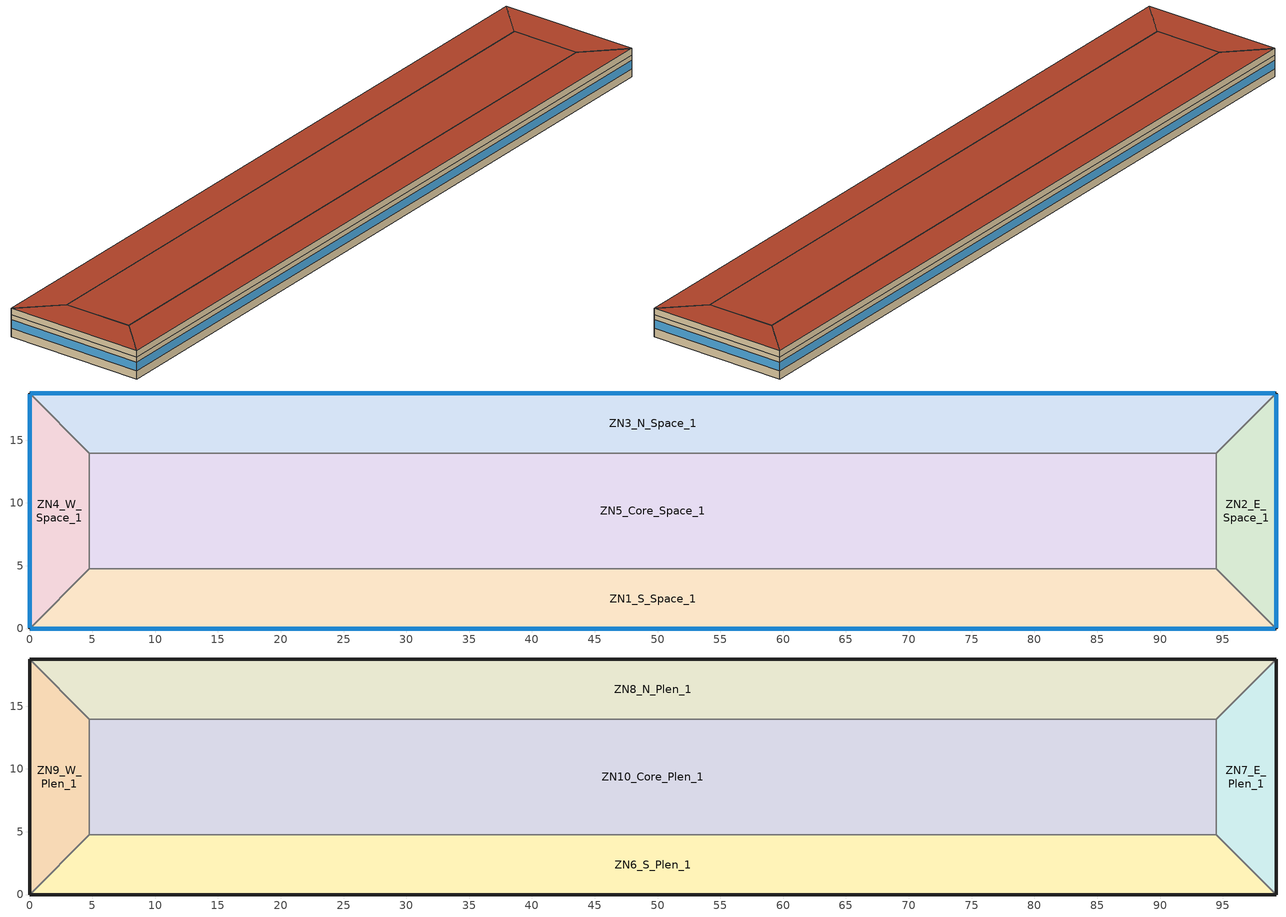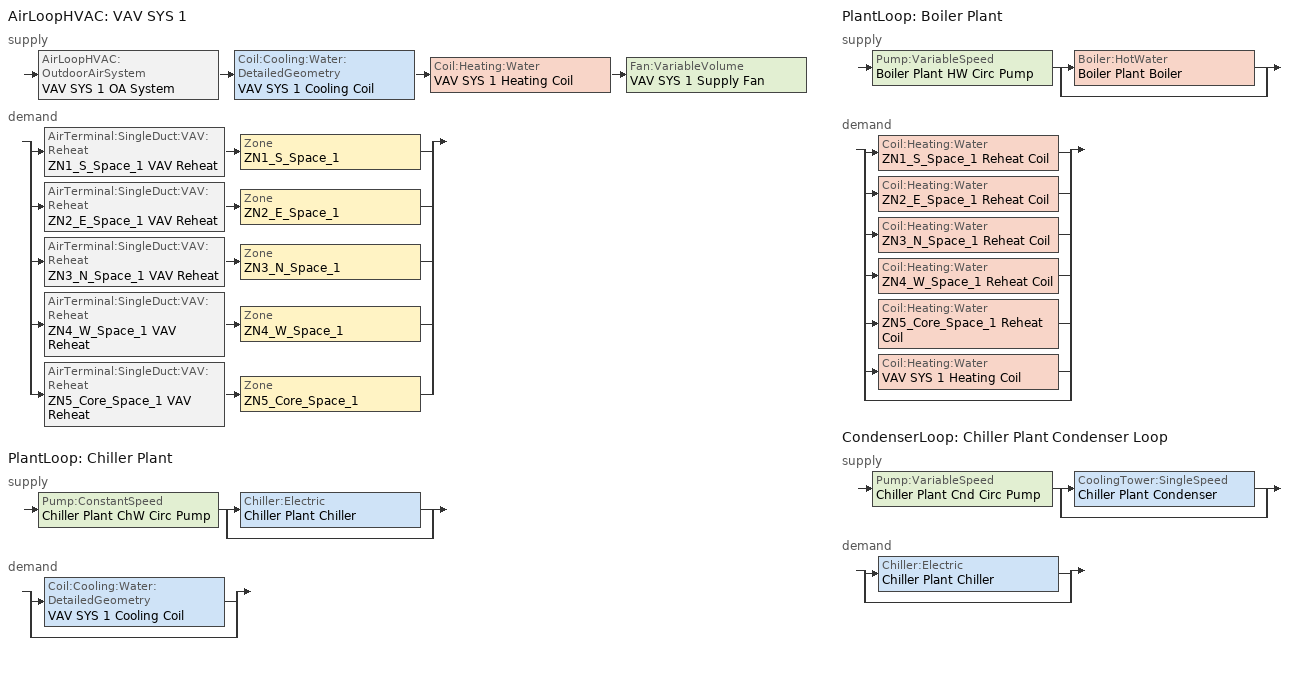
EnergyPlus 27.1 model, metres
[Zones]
ZN1_S_Space_1
 floor ground (Ext-Slab): 0,0 4.75,4.75 94.48,4.75 99.23,0 z0
 wall outside (Ext-Wall): 0,0 99.23,0 z0:2.9
 wall to ZN2_E_Space_1 (Int-Wall): 99.23,0 94.48,4.75 z0:2.9
 wall to ZN5_Core_Space_1 (Int-Wall): 94.48,4.75 4.75,4.75 z0:2.9
 wall to ZN4_W_Space_1 (Int-Wall): 4.75,4.75 0,0 z0:2.9
 window (Quadruple LoE Films 88 3mm/8mm Krypton): 0.05,0 99.18,0 z1.1:2.24
ZN2_E_Space_1
 floor ground (Ext-Slab): 94.48,4.75 94.48,13.97 99.23,18.72 99.23,0 z0
 wall outside (Ext-Wall): 99.23,0 99.23,18.72 z0:2.9
 wall to ZN3_N_Space_1 (Int-Wall): 99.23,18.72 94.48,13.97 z0:2.9
 wall to ZN5_Core_Space_1 (Int-Wall): 94.48,13.97 94.48,4.75 z0:2.9
 window (Quadruple LoE Films 33 3mm/8mm Krypton): 99.23,0.05 99.23,18.67 z1.1:2.25
ZN3_N_Space_1
 floor ground (Ext-Slab): 4.75,13.97 0,18.72 99.23,18.72 94.48,13.97 z0
 wall outside (Ext-Wall): 99.23,18.72 0,18.72 z0:2.9
 wall to ZN5_Core_Space_1 (Int-Wall): 4.75,13.97 94.48,13.97 z0:2.9
 wall to ZN4_W_Space_1 (Int-Wall): 0,18.72 4.75,13.97 z0:2.9
 window (Quadruple LoE Films 88 3mm/8mm Krypton): 99.18,18.72 0.05,18.72 z1.1:2.24
ZN4_W_Space_1
 floor ground (Ext-Slab): 0,0 0,18.72 4.75,13.97 4.75,4.75 z0
 wall outside (Ext-Wall): 0,18.72 0,0 z0:2.9
 wall to ZN5_Core_Space_1 (Int-Wall): 4.75,4.75 4.75,13.97 z0:2.9
 window (Quadruple LoE Films 33 3mm/8mm Krypton): 0,18.67 0,0.05 z1.1:2.25
ZN5_Core_Space_1
 floor ground (Ext-Slab): 4.75,4.75 4.75,13.97 94.48,13.97 94.48,4.75 z0
ZN6_S_Plen_1
 floor to ZN1_S_Space_1 (dropceiling): 0,0 4.75,4.75 94.48,4.75 99.23,0 z2.9
 wall outside (Ext-Wall): 0,0 99.23,0 z2.9:3.8
 wall to ZN7_E_Plen_1 (Int-Wall): 99.23,0 94.48,4.75 z2.9:3.8
 wall to ZN10_Core_Plen_1 (Int-Wall): 94.48,4.75 4.75,4.75 z2.9:3.8
 wall to ZN9_W_Plen_1 (Int-Wall): 4.75,4.75 0,0 z2.9:3.8
 roof outside (Roof): 4.75,4.75 0,0 99.23,0 94.48,4.75 z3.8
ZN7_E_Plen_1
 floor to ZN2_E_Space_1 (dropceiling): 94.48,4.75 94.48,13.97 99.23,18.72 99.23,0 z2.9
 wall outside (Ext-Wall): 99.23,0 99.23,18.72 z2.9:3.8
 wall to ZN8_N_Plen_1 (Int-Wall): 99.23,18.72 94.48,13.97 z2.9:3.8
 wall to ZN10_Core_Plen_1 (Int-Wall): 94.48,13.97 94.48,4.75 z2.9:3.8
 roof outside (Roof): 94.48,13.97 94.48,4.75 99.23,0 99.23,18.72 z3.8
ZN8_N_Plen_1
 floor to ZN3_N_Space_1 (dropceiling): 4.75,13.97 0,18.72 99.23,18.72 94.48,13.97 z2.9
 wall outside (Ext-Wall): 99.23,18.72 0,18.72 z2.9:3.8
 wall to ZN10_Core_Plen_1 (Int-Wall): 4.75,13.97 94.48,13.97 z2.9:3.8
 wall to ZN9_W_Plen_1 (Int-Wall): 0,18.72 4.75,13.97 z2.9:3.8
 roof outside (Roof): 0,18.72 4.75,13.97 94.48,13.97 99.23,18.72 z3.8
ZN9_W_Plen_1
 floor to ZN4_W_Space_1 (dropceiling): 0,0 0,18.72 4.75,13.97 4.75,4.75 z2.9
 wall outside (Ext-Wall): 0,18.72 0,0 z2.9:3.8
 wall to ZN10_Core_Plen_1 (Int-Wall): 4.75,4.75 4.75,13.97 z2.9:3.8
 roof outside (Roof): 0,18.72 0,0 4.75,4.75 4.75,13.97 z3.8
ZN10_Core_Plen_1
 floor to ZN5_Core_Space_1 (dropceiling): 4.75,4.75 4.75,13.97 94.48,13.97 94.48,4.75 z2.9
 roof outside (Roof): 4.75,13.97 4.75,4.75 94.48,4.75 94.48,13.97 z3.8
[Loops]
AirLoopHVAC 'VAV SYS 1'
 supply: AirLoopHVAC:OutdoorAirSystem 'VAV SYS 1 OA System' > Coil:Cooling:Water:DetailedGeometry 'VAV SYS 1 Cooling Coil' > Coil:Heating:Water 'VAV SYS 1 Heating Coil' > Fan:VariableVolume 'VAV SYS 1 Supply Fan'
 demand: split
  | AirTerminal:SingleDuct:VAV:Reheat 'ZN1_S_Space_1 VAV Reheat' > Zone 'ZN1_S_Space_1'
  | AirTerminal:SingleDuct:VAV:Reheat 'ZN2_E_Space_1 VAV Reheat' > Zone 'ZN2_E_Space_1'
  | AirTerminal:SingleDuct:VAV:Reheat 'ZN3_N_Space_1 VAV Reheat' > Zone 'ZN3_N_Space_1'
  | AirTerminal:SingleDuct:VAV:Reheat 'ZN4_W_Space_1 VAV Reheat' > Zone 'ZN4_W_Space_1'
  | AirTerminal:SingleDuct:VAV:Reheat 'ZN5_Core_Space_1 VAV Reheat' > Zone 'ZN5_Core_Space_1'
PlantLoop 'Chiller Plant'
 supply: Pump:ConstantSpeed 'Chiller Plant ChW Circ Pump' > split
  | Chiller:Electric 'Chiller Plant Chiller'
  | bypass
 demand: split
  | Coil:Cooling:Water:DetailedGeometry 'VAV SYS 1 Cooling Coil'
  | bypass
PlantLoop 'Boiler Plant'
 supply: Pump:VariableSpeed 'Boiler Plant HW Circ Pump' > split
  | Boiler:HotWater 'Boiler Plant Boiler'
  | bypass
 demand: split
  | Coil:Heating:Water 'ZN1_S_Space_1 Reheat Coil'
  | Coil:Heating:Water 'ZN2_E_Space_1 Reheat Coil'
  | Coil:Heating:Water 'ZN3_N_Space_1 Reheat Coil'
  | Coil:Heating:Water 'ZN4_W_Space_1 Reheat Coil'
  | Coil:Heating:Water 'ZN5_Core_Space_1 Reheat Coil'
  | Coil:Heating:Water 'VAV SYS 1 Heating Coil'
  | bypass
CondenserLoop 'Chiller Plant Condenser Loop'
 supply: Pump:VariableSpeed 'Chiller Plant Cnd Circ Pump' > split
  | CoolingTower:SingleSpeed 'Chiller Plant Condenser'
  | bypass
 demand: split
  | Chiller:Electric 'Chiller Plant Chiller'
  | bypass
[Building]
AutoBuilt model: North Axis {deg}=-5; Terrain=City; Loads Convergence Tolerance Value {W}=0.04; Temperature Convergence Tolerance Value {deltaC}=0.2; Solar Distribution=FullInteriorAndExterior; Maximum Number of Warmup Days=25; Minimum Number of Warmup Days=6
[Site:Location]
CHICAGO_IL_USA TMY2-94846: Latitude {deg}=41.78; Longitude {deg}=-87.75; Time Zone {hr}=-6; Elevation {m}=190
[SizingPeriod:DesignDay] Day of Month=21; Humidity Condition Type=WetBulb; Barometric Pressure {Pa}=99063; Rain Indicator=No; Snow Indicator=No; Daylight Saving Time Indicator=No; Solar Model Indicator=ASHRAEClearSky
Name | Month | Day Type | Maximum Dry-Bulb Temperature {C} | Daily Dry-Bulb Temperature Range {deltaC} | Wetbulb or DewPoint at Maximum Dry-Bulb {C} | Wind Speed {m/s} | Wind Direction {deg} | Sky Clearness
CHICAGO Ann Htg 99.6% Condns DB | 1 | WinterDesignDay | -20.6 | 0 | -20.6 | 4.9 | 270 | 0
CHICAGO Ann Clg .4% Condns DB=>MWB | 7 | SummerDesignDay | 33.2 | 10.7 | 23.8 | 5.3 | 230 | 1
[Site:GroundTemperature:BuildingSurface]
19.96, 19.94, 19.99, 20.04, 20.09, 20.17, 20.21, 20.24, 20.23, 20.2, 20.17, 20.12
[Material]
Name | Roughness | Thickness {m} | Conductivity {W/m-K} | Density {kg/m3} | Specific Heat {J/kg-K} | Thermal Absorptance | Solar Absorptance | Visible Absorptance
INS-wall-R_21 | MediumRough | 0.1397 | 0.043 | 265 | 836.8 | 0.9 | 0.7 | 0.7
GP01 5/8  GYPSUM | Smooth | 0.015875 | 0.16 | 800 | 1090 | 0.9 | 0.7 | 0.7
ROOFING - BUILT UP ROOFING - 3 / 8 IN | VeryRough | 0.0095 | 0.16 | 1121.29 | 1460 | 0.8 | 0.2 | 0.2
INS-Roof-R_40 | MediumRough | 0.2032 | 0.0288 | 265 | 836.8 | 0.9 | 0.7 | 0.7
MAT-METAL | MediumSmooth | 0.001524 | 45.006 | 7680 | 418.4 | 0.9 | 0.7 | 0.7
MAT-CC05 8  HW CONCRETE | Rough | 0.20321 | 1.311 | 2240 | 836.8 | 0.9 | 0.7 | 0.7
Ceiling Tiles 3/4 office | MediumSmooth | 0.01905 | 0.057 | 288 | 1339 | 0.9 | 0.7 | 0.7
Wood 6inch | MediumSmooth | 0.15 | 0.12 | 540 | 1210 | 0.9 | 0.7 | 0.7
4 inch prefab stone wall panel | Smooth | 0.1016 | 0.858 | 1968 | 836.8 | 0.9 | 0.7 | 0.7
[Material:AirGap]
AIRSPACE - VERTICAL: Thermal Resistance {m2-K/W}=0.17
[WindowMaterial:Glazing] Optical Data Type=SpectralAverage; Infrared Transmittance at Normal Incidence=0
Name | Thickness {m} | Solar Transmittance at Normal Incidence | Front Side Solar Reflectance at Normal Incidence | Back Side Solar Reflectance at Normal Incidence | Visible Transmittance at Normal Incidence | Front Side Visible Reflectance at Normal Incidence | Back Side Visible Reflectance at Normal Incidence | Front Side Infrared Hemispherical Emissivity | Back Side Infrared Hemispherical Emissivity | Conductivity {W/m-K}
CLEAR 3MM(206); CLEAR 3MM(207) | 0.003 | 0.837 | 0.075 | 0.075 | 0.898 | 0.081 | 0.081 | 0.84 | 0.84 | 0.9
COATED POLY-88(206); COATED POLY-88(207) | 0.00051 | 0.656 | 0.249 | 0.227 | 0.868 | 0.064 | 0.06 | 0.136 | 0.72 | 0.14
COATED POLY-33(207) | 0.00051 | 0.178 | 0.739 | 0.738 | 0.33 | 0.566 | 0.591 | 0.035 | 0.72 | 0.14
[Material:NoMass] Thermal Absorptance=0.9; Solar Absorptance=0.7; Visible Absorptance=0.7
Name | Roughness | Thermal Resistance {m2-K/W}
CP02 CARPET PAD | VeryRough | 0.21648
R21Foamboard-SHEATH | Smooth | 3.804
[WindowMaterial:Gas] Gas Type=Krypton
Name | Thickness {m}
KRYPTON 8MM(206); KRYPTON 8MM(207) | 0.0079
KRYPTON 3MM(206); KRYPTON 3MM(207) | 0.0032
[Construction]
Ext-wall: 4 inch prefab stone wall panel, R21Foamboard-SHEATH, INS-wall-R_21, GP01 5/8  GYPSUM
Int-Wall: GP01 5/8  GYPSUM, AIRSPACE - VERTICAL, GP01 5/8  GYPSUM
Roof: ROOFING - BUILT UP ROOFING - 3 / 8 IN, INS-Roof-R_40, MAT-METAL
Ext-slab: MAT-CC05 8  HW CONCRETE, CP02 CARPET PAD
DropCeiling: Ceiling Tiles 3/4 office
InteriorFurnishings: Wood 6inch
Quadruple LoE Films 88 3mm/8mm Krypton: CLEAR 3MM(206), KRYPTON 8MM(206), COATED POLY-88(206), KRYPTON 3MM(206), COATED POLY-88(206), KRYPTON 8MM(206), CLEAR 3MM(206)
Quadruple LoE Films 33 3mm/8mm Krypton: CLEAR 3MM(207), KRYPTON 8MM(207), COATED POLY-33(207), KRYPTON 3MM(207), COATED POLY-88(207), KRYPTON 8MM(207), CLEAR 3MM(207)
[ComponentCost:LineItem]
Name | Line Item Type | Item | Cost per Area {$/m2} | Cost per Unit of Output Capacity {$/kW} | Cost per Volume {$/m3} | Cost per Each {$} | Quantity
Exterior Walls | Construction | Ext-wall | 168.64
Interior walls | Construction | Int-wall | 31.16
Roof | Construction | roof | 104.69
Ground Flr Slab | Construction | Ext-slab | 56.06
Acoustical Drop Ceilings | Construction | DropCeiling | 23.79
Quad High SHGC superwindows | Construction | Quadruple LoE Films 88 3mm/8mm Krypton | 687.8364
Quad low SHGC superwindows | Construction | Quadruple LoE Films 33 3mm/8mm Krypton | 687.8364
central chiller | Chiller:Electric | Chiller Plant Chiller |  | 340 | 0
Continuous Air Barrier | General | * |  |  |  | 8500 | 1
[Zone] Type=1; Multiplier=1
Name | Ceiling Height {m} | Volume {m3}
ZN1_S_Space_1; ZN3_N_Space_1 | 2.9 | 1301.518
ZN2_E_Space_1; ZN4_W_Space_1 | 2.9 | 192.484
ZN5_Core_Space_1 | 2.9 | 2400.197
ZN6_S_Plen_1; ZN8_N_Plen_1 | 0.9 | 403.919
ZN7_E_Plen_1; ZN9_W_Plen_1 | 0.9 | 59.736
ZN10_Core_Plen_1 | 0.9 | 744.889
[InternalMass] Construction=InteriorFurnishings
Name | Zone or ZoneList | Surface Area {m2}
ZN1_S_Space_1 | ZN1_S_Space_1 | 897.599
ZN2_E_Space_1 | ZN2_E_Space_1 | 132.747
ZN3_N_Space_1 | ZN3_N_Space_1 | 897.599
ZN4_W_Space_1 | ZN4_W_Space_1 | 132.747
ZN5_Core_Space_1 | ZN5_Core_Space_1 | 1655.308
[ElectricEquipment] Schedule=BLDG_EQUIP_SCH; Design Level Calculation Method=EquipmentLevel; Fraction Latent=0; Fraction Radiant=0.5; Fraction Lost=0
Name | Zone or ZoneList or Space or SpaceList | Design Level {W}
ZN1_S_Space_1 Eq 1 | ZN1_S_Space_1 | 13463.98
ZN2_E_Space_1 Eq 1 | ZN2_E_Space_1 | 1991.211
ZN3_N_Space_1 Eq 1 | ZN3_N_Space_1 | 13463.98
ZN4_W_Space_1 Eq 1 | ZN4_W_Space_1 | 1991.211
ZN5_Core_Space_1 Eq 1 | ZN5_Core_Space_1 | 24829.6
[Lights] Schedule=BLDG_LIGHT_SCH; Design Level Calculation Method=LightingLevel; Return Air Fraction=0.4; Fraction Radiant=0.2; Fraction Visible=0.2; Fraction Replaceable=0
Name | Zone or ZoneList or Space or SpaceList | Lighting Level {W}
ZN1_S_Space_1 Lights 1 | ZN1_S_Space_1 | 4712.393
ZN2_E_Space_1 Lights 1 | ZN2_E_Space_1 | 696.924
ZN3_N_Space_1 Lights 1 | ZN3_N_Space_1 | 4712.393
ZN4_W_Space_1 Lights 1 | ZN4_W_Space_1 | 696.924
ZN5_Core_Space_1 Lights 1 | ZN5_Core_Space_1 | 8690.367
[People] Number of People Schedule=BLDG_OCC_SCH; Number of People Calculation Method=People; Fraction Radiant=0.3; Activity Level Schedule=ACTIVITY_SCH; Carbon Dioxide Generation Rate {m3/s-W}=3.82e-08; Mean Radiant Temperature Calculation Type=EnclosureAveraged; Work Efficiency Schedule=WORK_EFF_SCH; Clothing Insulation Calculation Method=ClothingInsulationSchedule; Clothing Insulation Schedule=CLOTHING_SCH; Air Velocity Schedule=AIR_VELO_SCH
Name | Zone or ZoneList or Space or SpaceList | Number of People
ZN1_S_Space_1 | ZN1_S_Space_1 | 40.392
ZN2_E_Space_1 | ZN2_E_Space_1 | 5.974
ZN3_N_Space_1 | ZN3_N_Space_1 | 40.392
ZN4_W_Space_1 | ZN4_W_Space_1 | 5.974
ZN5_Core_Space_1 | ZN5_Core_Space_1 | 74.489
[ZoneInfiltration:DesignFlowRate] Schedule=INFIL_SCH; Design Flow Rate Calculation Method=Flow/Zone; Constant Term Coefficient=1; Temperature Term Coefficient=0; Velocity Term Coefficient=0; Velocity Squared Term Coefficient=0
Name | Zone or ZoneList or Space or SpaceList | Design Flow Rate {m3/s}
ZN1_S_Space_1 Infl 1 | ZN1_S_Space_1 | 0.03615
ZN2_E_Space_1 Infl 1 | ZN2_E_Space_1 | 0.00535
ZN3_N_Space_1 Infl 1 | ZN3_N_Space_1 | 0.03615
ZN4_W_Space_1 Infl 1 | ZN4_W_Space_1 | 0.00535
ZN5_Core_Space_1 Infl 1 | ZN5_Core_Space_1 | 0.06667
ZN6_S_Plen_1 Infl 1 | ZN6_S_Plen_1 | 0.01122
ZN7_E_Plen_1 Infl 1 | ZN7_E_Plen_1 | 0.00166
ZN8_N_Plen_1 Infl 1 | ZN8_N_Plen_1 | 0.01122
ZN9_W_Plen_1 Infl 1 | ZN9_W_Plen_1 | 0.00166
ZN10_Core_Plen_1 Infl 1 | ZN10_Core_Plen_1 | 0.02069
[ZoneControl:Thermostat] Control Type Schedule=Dual Zone Control Type Sched
Name | Zone or ZoneList | Control 1
ZN1_S_Space_1 Thermostat | ZN1_S_Space_1 | ZN1_S_Space_1 DualSPSched
ZN2_E_Space_1 Thermostat | ZN2_E_Space_1 | ZN2_E_Space_1 DualSPSched
ZN3_N_Space_1 Thermostat | ZN3_N_Space_1 | ZN3_N_Space_1 DualSPSched
ZN4_W_Space_1 Thermostat | ZN4_W_Space_1 | ZN4_W_Space_1 DualSPSched
ZN5_Core_Space_1 Thermostat | ZN5_Core_Space_1 | ZN5_Core_Space_1 DualSPSched
[ThermostatSetpoint:DualSetpoint] Heating Setpoint Temperature Schedule=HtgSetP_Sch; Cooling Setpoint Temperature Schedule=ClgSetP_Sch
ZN1_S_Space_1 DualSPSched; ZN2_E_Space_1 DualSPSched; ZN3_N_Space_1 DualSPSched; ZN4_W_Space_1 DualSPSched; ZN5_Core_Space_1 DualSPSched
[Sizing:Zone] Zone Cooling Design Supply Air Temperature Input Method=SupplyAirTemperature; Zone Cooling Design Supply Air Temperature {C}=14; Zone Heating Design Supply Air Temperature Input Method=SupplyAirTemperature; Zone Heating Design Supply Air Temperature {C}=50; Zone Cooling Design Supply Air Humidity Ratio {kgWater/kgDryAir}=0.008; Zone Heating Design Supply Air Humidity Ratio {kgWater/kgDryAir}=0.008; Zone Heating Sizing Factor=0; Zone Cooling Sizing Factor=0; Cooling Design Air Flow Method=DesignDay; Cooling Design Air Flow Rate {m3/s}=0; Heating Design Air Flow Method=DesignDay; Heating Design Air Flow Rate {m3/s}=0; Account for Dedicated Outdoor Air System=No; Dedicated Outdoor Air System Control Strategy=NeutralSupplyAir; Dedicated Outdoor Air Low Setpoint Temperature for Design {C}=Autosize; Dedicated Outdoor Air High Setpoint Temperature for Design {C}=Autosize
Name | Design Specification Outdoor Air Object
ZN1_S_Space_1 | SZ DSOA ZN1_S_Space_1
ZN2_E_Space_1 | SZ DSOA ZN2_E_Space_1
ZN3_N_Space_1 | SZ DSOA ZN3_N_Space_1
ZN4_W_Space_1 | SZ DSOA ZN4_W_Space_1
ZN5_Core_Space_1 | SZ DSOA ZN5_Core_Space_1
[DesignSpecification:OutdoorAir] Outdoor Air Method=Flow/Person; Outdoor Air Flow per Person {m3/s-person}=0.01; Outdoor Air Flow per Zone Floor Area {m3/s-m2}=0; Outdoor Air Flow per Zone {m3/s}=0
SZ DSOA ZN1_S_Space_1; SZ DSOA ZN2_E_Space_1; SZ DSOA ZN3_N_Space_1; SZ DSOA ZN4_W_Space_1; SZ DSOA ZN5_Core_Space_1
[Zone equipment]
ZN1_S_Space_1: ZN1_S_Space_1 VAV Reheat
ZN2_E_Space_1: ZN2_E_Space_1 VAV Reheat
ZN3_N_Space_1: ZN3_N_Space_1 VAV Reheat
ZN4_W_Space_1: ZN4_W_Space_1 VAV Reheat
ZN5_Core_Space_1: ZN5_Core_Space_1 VAV Reheat
[AirTerminal:SingleDuct:VAV:Reheat] Availability Schedule=ReheatCoilAvailSched; Maximum Air Flow Rate {m3/s}=Autosize; Zone Minimum Air Flow Input Method=Constant; Constant Minimum Air Flow Fraction=0.3; Maximum Hot Water or Steam Flow Rate {m3/s}=Autosize; Minimum Hot Water or Steam Flow Rate {m3/s}=0; Convergence Tolerance=0.001; Damper Heating Action=ReverseWithLimits; Maximum Flow per Zone Floor Area During Reheat {m3/s-m2}=Autosize; Maximum Flow Fraction During Reheat=Autosize
Name | Reheat Coil
ZN1_S_Space_1 VAV Reheat | ZN1_S_Space_1 Reheat Coil
ZN2_E_Space_1 VAV Reheat | ZN2_E_Space_1 Reheat Coil
ZN3_N_Space_1 VAV Reheat | ZN3_N_Space_1 Reheat Coil
ZN4_W_Space_1 VAV Reheat | ZN4_W_Space_1 Reheat Coil
ZN5_Core_Space_1 VAV Reheat | ZN5_Core_Space_1 Reheat Coil
[Coil:Heating:Water] Availability Schedule=ReheatCoilAvailSched; U-Factor Times Area Value {W/K}=Autosize; Maximum Water Flow Rate {m3/s}=Autosize; Performance Input Method=UFactorTimesAreaAndDesignWaterFlowRate; Rated Capacity {W}=Autosize; Rated Inlet Water Temperature {C}=82.2; Rated Inlet Air Temperature {C}=16.6; Rated Outlet Water Temperature {C}=71.1; Rated Outlet Air Temperature {C}=32.2
ZN1_S_Space_1 Reheat Coil; ZN2_E_Space_1 Reheat Coil; ZN3_N_Space_1 Reheat Coil; ZN4_W_Space_1 Reheat Coil; ZN5_Core_Space_1 Reheat Coil; VAV SYS 1 Heating Coil
[Sizing:System]
VAV SYS 1: Type of Load to Size On=Sensible; Design Outdoor Air Flow Rate {m3/s}=Autosize; Central Heating Maximum System Air Flow Ratio=0.3; Preheat Design Temperature {C}=7; Preheat Design Humidity Ratio {kgWater/kgDryAir}=0.008; Precool Design Temperature {C}=11; Precool Design Humidity Ratio {kgWater/kgDryAir}=0.008; Central Cooling Design Supply Air Temperature {C}=12.8; Central Heating Design Supply Air Temperature {C}=16.7; Type of Zone Sum to Use=NonCoincident; 100% Outdoor Air in Cooling=No; 100% Outdoor Air in Heating=No; Central Cooling Design Supply Air Humidity Ratio {kgWater/kgDryAir}=0.008; Central Heating Design Supply Air Humidity Ratio {kgWater/kgDryAir}=0.008; Cooling Supply Air Flow Rate Method=DesignDay; Cooling Supply Air Flow Rate {m3/s}=0; Heating Supply Air Flow Rate Method=DesignDay; Heating Supply Air Flow Rate {m3/s}=0; Zone Maximum Outdoor Air Fraction=1; Cooling Design Capacity Method=CoolingDesignCapacity; Cooling Design Capacity {W}=Autosize; Heating Design Capacity Method=HeatingDesignCapacity; Heating Design Capacity {W}=Autosize; Central Cooling Capacity Control Method=VAV
[AirLoopHVAC]
VAV SYS 1: Design Supply Air Flow Rate {m3/s}=Autosize
[AvailabilityManager:Scheduled]
VAV SYS 1 Availability 1: Schedule=FAN_SCH
[SetpointManager:Scheduled] Control Variable=Temperature
Name | Schedule | Setpoint Node or NodeList
VAV SYS 1 Supply Air Temp Manager | Seasonal-Reset-Supply-Air-Temp-Sch | VAV SYS 1 Supply Air Temp Nodes
VAV SYS 1 Heating Coil Air Temp Manager | Heating-Supply-Air-Temp-Sch | VAV SYS 1 Heating Supply Air Temp Nodes
Chiller Plant ChW Temp Manager | CW-Loop-Temp-Schedule | Chiller Plant ChW Supply Outlet Node
Boiler Plant HW Temp Manager | HW-Loop-Temp-Schedule | Boiler Plant HW Supply Outlet Node
Boiler Plant Boiler Setpoint Manager | HW-Loop-Temp-Schedule | Boiler Plant Boiler Outlet Node
[Coil:Cooling:Water:DetailedGeometry]
VAV SYS 1 Cooling Coil: Availability Schedule=CoolingCoilAvailSched; Maximum Water Flow Rate {m3/s}=Autosize; Tube Outside Surface Area {m2}=Autosize; Total Tube Inside Area {m2}=Autosize; Fin Surface Area {m2}=Autosize; Minimum Airflow Area {m2}=Autosize; Coil Depth {m}=Autosize; Fin Diameter {m}=Autosize; Fin Thickness {m}=0.0015; Tube Inside Diameter {m}=0.01445; Tube Outside Diameter {m}=0.0159; Tube Thermal Conductivity {W/m-K}=386; Fin Thermal Conductivity {W/m-K}=204; Fin Spacing {m}=0.0018; Tube Depth Spacing {m}=0.026; Number of Tube Rows=4; Number of Tubes per Row=Autosize
[Controller:WaterCoil] Control Variable=Temperature; Actuator Variable=Flow; Maximum Actuated Flow {m3/s}=Autosize; Minimum Actuated Flow {m3/s}=0
Name | Action | Controller Convergence Tolerance {deltaC}
VAV SYS 1 Cooling Coil Controller | Reverse | 0.002
VAV SYS 1 Heating Coil Controller | Normal | 0.0001
[SetpointManager:MixedAir] Control Variable=Temperature
Name | Setpoint Node or NodeList
VAV SYS 1 Cooling Coil Air Temp Manager | VAV SYS 1 Cooling Coil Outlet
VAV SYS 1 Mixed Air Temp Manager | VAV SYS 1 Mixed Air Outlet
[Fan:VariableVolume]
VAV SYS 1 Supply Fan: Availability Schedule=FAN_SCH; Fan Total Efficiency=0.7; Pressure Rise {Pa}=600; Maximum Flow Rate {m3/s}=Autosize; Fan Power Minimum Flow Rate Input Method=Fraction; Fan Power Minimum Flow Fraction=0.25; Motor Efficiency=0.9; Motor In Airstream Fraction=1; Fan Power Coefficient 1=0.350712; Fan Power Coefficient 2=0.308505; Fan Power Coefficient 3=-0.541374; Fan Power Coefficient 4=0.871988; Fan Power Coefficient 5=0
[Controller:OutdoorAir]
VAV SYS 1 OA Controller: Minimum Outdoor Air Flow Rate {m3/s}=Autosize; Maximum Outdoor Air Flow Rate {m3/s}=Autosize; Economizer Control Type=FixedDryBulb; Economizer Control Action Type=ModulateFlow; Economizer Maximum Limit Dry-Bulb Temperature {C}=19; Economizer Minimum Limit Dry-Bulb Temperature {C}=4; Lockout Type=NoLockout; Minimum Limit Type=FixedMinimum; Minimum Outdoor Air Schedule=MinOA_Sched
[Sizing:Plant]
Name | Loop Type | Design Loop Exit Temperature {C} | Loop Design Temperature Difference {deltaC}
Chiller Plant | Cooling | 7.22 | 6.67
Chiller Plant Condenser Loop | Condenser | 29.4 | 5.6
Boiler Plant | Heating | 82 | 11
[PlantLoop] Fluid Type=Water; Maximum Loop Flow Rate {m3/s}=Autosize; Minimum Loop Flow Rate {m3/s}=0; Plant Loop Volume {m3}=Autocalculate; Load Distribution Scheme=Optimal
Name | Plant Equipment Operation Scheme | Maximum Loop Temperature {C} | Minimum Loop Temperature {C}
Chiller Plant | Chiller Plant Operation | 98 | 1
Boiler Plant | Boiler Plant Operation | 100 | 10
[Pump:ConstantSpeed]
Chiller Plant ChW Circ Pump: Design Flow Rate {m3/s}=Autosize; Design Pump Head {Pa}=179352; Design Power Consumption {W}=Autosize; Motor Efficiency=0.9; Fraction of Motor Inefficiencies to Fluid Stream=0; Pump Control Type=Intermittent
[PlantEquipmentOperationSchemes] Control Scheme 1 Schedule=PlantOnSched
Name | Control Scheme 1
Chiller Plant Operation | Chiller Plant ChW Supply
Boiler Plant Operation | Boiler Plant Heat Supply
[PlantEquipmentOperation:CoolingLoad] Load Range 1 Lower Limit {W}=0
Name | Load Range 1 Upper Limit {W} | Range 1 Equipment List
Chiller Plant ChW Supply | 1e+15 | Chiller Plant ChW Plant
Chiller Plant Condenser Only | 1e+12 | Chiller Plant Condenser plant
[PlantEquipmentList]
Chiller Plant ChW Plant: Chiller Plant Chiller
Boiler Plant heating plant: Boiler Plant Boiler
[Chiller:Electric]
Chiller Plant Chiller: Condenser Type=WaterCooled; Nominal Capacity {W}=Autosize; Nominal COP {W/W}=5.5; Minimum Part Load Ratio=0; Maximum Part Load Ratio=1; Optimum Part Load Ratio=0.65; Design Condenser Inlet Temperature {C}=29.44; Temperature Rise Coefficient=2.682759; Design Chilled Water Outlet Temperature {C}=6.667; Design Chilled Water Flow Rate {m3/s}=Autosize; Design Condenser Fluid Flow Rate {m3/s}=Autosize; Coefficient 1 of Capacity Ratio Curve=0.944836; Coefficient 2 of Capacity Ratio Curve=-0.0570088; Coefficient 3 of Capacity Ratio Curve=-0.00185486; Coefficient 1 of Power Ratio Curve=1.907846; Coefficient 2 of Power Ratio Curve=-1.20499; Coefficient 3 of Power Ratio Curve=0.263462; Coefficient 1 of Full Load Ratio Curve=0.03303; Coefficient 2 of Full Load Ratio Curve=0.6852; Coefficient 3 of Full Load Ratio Curve=0.2818; Chilled Water Outlet Temperature Lower Limit {C}=5; Chiller Flow Mode=ConstantFlow
[CondenserLoop]
Chiller Plant Condenser Loop: Fluid Type=Water; Condenser Equipment Operation Scheme=Chiller Plant Condenser Loop Operation; Maximum Loop Temperature {C}=80; Minimum Loop Temperature {C}=5; Maximum Loop Flow Rate {m3/s}=Autosize; Minimum Loop Flow Rate {m3/s}=0; Condenser Loop Volume {m3}=Autocalculate; Load Distribution Scheme=SequentialLoad
[SetpointManager:FollowOutdoorAirTemperature]
MyCondenserControl: Control Variable=Temperature; Reference Temperature Type=OutdoorAirWetBulb; Offset Temperature Difference {deltaC}=0; Maximum Setpoint Temperature {C}=80; Minimum Setpoint Temperature {C}=5; Setpoint Node or NodeList=Chiller Plant Cnd Supply Outlet Node
[Pump:VariableSpeed] Design Maximum Flow Rate {m3/s}=Autosize; Design Pump Head {Pa}=179352; Design Power Consumption {W}=Autosize; Motor Efficiency=0.9; Fraction of Motor Inefficiencies to Fluid Stream=0; Coefficient 1 of the Part Load Performance Curve=0; Coefficient 2 of the Part Load Performance Curve=1; Coefficient 3 of the Part Load Performance Curve=0; Coefficient 4 of the Part Load Performance Curve=0; Design Minimum Flow Rate {m3/s}=0; Pump Control Type=Intermittent
Chiller Plant Cnd Circ Pump; Boiler Plant HW Circ Pump
[CondenserEquipmentOperationSchemes]
Chiller Plant Condenser Loop Operation: Control Scheme 1=Chiller Plant Condenser Only; Control Scheme 1 Schedule=PlantOnSched
[CondenserEquipmentList]
Chiller Plant Condenser plant: Chiller Plant Condenser
[CoolingTower:SingleSpeed]
Chiller Plant Condenser: Design Water Flow Rate {m3/s}=Autosize; Design Air Flow Rate {m3/s}=Autosize; Design Fan Power {W}=Autosize; Design U-Factor Times Area Value {W/K}=Autosize; Free Convection Regime Air Flow Rate {m3/s}=Autocalculate; Free Convection Regime U-Factor Times Area Value {W/K}=Autocalculate
[PlantEquipmentOperation:HeatingLoad]
Boiler Plant Heat Supply: Load Range 1 Lower Limit {W}=0; Load Range 1 Upper Limit {W}=1e+15; Range 1 Equipment List=Boiler Plant heating plant
[Boiler:HotWater]
Boiler Plant Boiler: Fuel Type=NaturalGas; Nominal Capacity {W}=Autosize; Nominal Thermal Efficiency=0.9; Efficiency Curve Temperature Evaluation Variable=LeavingBoiler; Normalized Boiler Efficiency Curve=BoilerEfficiency; Design Water Flow Rate {m3/s}=Autosize; Minimum Part Load Ratio=0; Maximum Part Load Ratio=1.2; Optimum Part Load Ratio=1; Water Outlet Upper Temperature Limit {C}=100; Boiler Flow Mode=LeavingSetpointModulated
[ComponentCost:Adjustments]
Miscellaneous Cost per Conditioned Area {$/m2}=500; Design and Engineering Fees=0.08; Contractor Fee=0.07; Contingency=0.1; Permits, Bonding and Insurance=0; Commissioning Fee=0.01; Regional Adjustment Factor=1.136
[ComponentCost:Reference]
Reference Building Line Item Costs {$}=665082; Reference Building Miscellaneous Cost per Conditioned Area {$/m2}=500; Reference Building Design and Engineering Fees=0.06; Reference Building Contractor Fee=0.07; Reference Building Contingency=0.1; Reference Building Permits, Bonding and Insurance=0; Reference Building Commissioning Fee=0.005; Reference Building Regional Adjustment Factor=1.136
[Schedule:Compact]
BLDG_LIGHT_SCH: Through: 12/31, For: Weekdays SummerDesignDay, Until: 05:00, 0.05, Until: 07:00, 0.1, Until: 08:00, 0.3, Until: 17:00, 0.9, Until: 18:00, 0.5, Until: 20:00, 0.3, Until: 22:00, 0.2, Until: 23:00, 0.1, Until: 24:00, 0.05, For: Saturday WinterDesignDay, Until: 06:00, 0.05, Until: 08:00, 0.1, Until: 12:00, 0.3, Until: 17:00, 0.15, Until: 24:00, 0.05, For: Sunday Holidays AllOtherDays, Until: 24:00, 0.05
BLDG_EQUIP_SCH: Through: 12/31, For: Weekdays SummerDesignDay, Until: 08:00, 0.4, Until: 12:00, 0.9, Until: 13:00, 0.8, Until: 17:00, 0.9, Until: 18:00, 0.5, Until: 24:00, 0.4, For: Saturday WinterDesignDay, Until: 06:00, 0.3, Until: 08:00, 0.4, Until: 12:00, 0.5, Until: 17:00, 0.35, Until: 24:00, 0.3, For: Sunday Holidays AllOtherDays, Until: 24:00, 0.3
BLDG_OCC_SCH: Through: 12/31, For: Weekdays SummerDesignDay, Until: 06:00, 0, Until: 07:00, 0.1, Until: 08:00, 0.2, Until: 12:00, 0.95, Until: 13:00, 0.5, Until: 17:00, 0.95, Until: 18:00, 0.3, Until: 22:00, 0.1, Until: 24:00, 0.05, For: Saturday WinterDesignDay, Until: 06:00, 0, Until: 08:00, 0.1, Until: 12:00, 0.3, Until: 17:00, 0.1, Until: 19:00, 0.05, Until: 24:00, 0, For: Sunday Holidays AllOtherDays, Until: 06:00, 0, Until: 18:00, 0.05, Until: 24:00, 0
ACTIVITY_SCH: Through: 12/31, For: AllDays, Until: 24:00, 120
WORK_EFF_SCH: Through: 12/31, For: AllDays, Until: 24:00, 0
AIR_VELO_SCH: Through: 12/31, For: AllDays, Until: 24:00, 0.2
CLOTHING_SCH: Through: 04/30, For: AllDays, Until: 24:00, 1, Through: 09/30, For: AllDays, Until: 24:00, 0.5, Through: 12/31, For: AllDays, Until: 24:00, 1
INFIL_SCH: Through: 12/31, For: Weekdays SummerDesignDay, Until: 06:00, 1, Until: 22:00, 0, Until: 24:00, 1, For: Saturday WinterDesignDay, Until: 06:00, 1, Until: 18:00, 0, Until: 24:00, 1, For: Sunday Holidays AllOtherDays, Until: 24:00, 1
PlantOnSched; FAN_SCH; ReheatCoilAvailSched; CoolingCoilAvailSched: Through: 12/31, For: AllDays, Until: 24:00, 1
HTGSETP_SCH: Through: 12/31, For: Weekdays, Until: 06:00, 13, Until: 19:00, 21, Until: 24:00, 13, For SummerDesignDay, Until: 24:00, 13, For: Saturday, Until: 06:00, 13, Until: 13:00, 21, Until: 24:00, 13, For WinterDesignDay, Until: 24:00, 21, For: Sunday Holidays AllOtherDays, Until: 24:00, 13
CLGSETP_SCH: Through: 12/31, For: Weekdays, Until: 06:00, 33, Until: 22:00, 24, Until: 24:00, 33, For SummerDesignDay, Until: 24:00, 24, For: Saturday, Until: 06:00, 33, Until: 18:00, 24, Until: 24:00, 33, For WinterDesignDay, Until: 24:00, 33, For: Sunday Holidays AllOtherDays, Until: 24:00, 33
MinOA_Sched: Through: 12/31, For: Weekdays SummerDesignDay, Until: 05:00, 0, Until: 22:00, 1, Until: 24:00, 0, For: Saturday WinterDesignDay, Until: 07:00, 0, Until: 18:00, 1, Until: 24:00, 0, For: Sunday Holidays AllOtherDays, Until: 24:00, 0
Dual Zone Control Type Sched: Through: 12/31, For: AllDays, Until: 24:00, 4
Seasonal-Reset-Supply-Air-Temp-Sch: Through: 3/31, For: AllDays, Until: 24:00, 13, Through: 9/30, For: AllDays, Until: 24:00, 16, Through: 12/31, For: AllDays, Until: 24:00, 13
CW-Loop-Temp-Schedule: Through: 12/31, For: AllDays, Until: 24:00, 6.7
HW-Loop-Temp-Schedule: Through: 12/31, For: AllDays, Until: 24:00, 60
Heating-Supply-Air-Temp-Sch: Through: 12/31, For: AllDays, Until: 24:00, 16
[Curve:Quadratic]
BoilerEfficiency: Coefficient1 Constant=1; Coefficient2 x=0; Coefficient3 x**2=0; Minimum Value of x=0; Maximum Value of x=1
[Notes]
5ZoneCostEst.idf
Basic file description: This simple 1 story building illustrates the
use of cost estimate objects.
There are 10 zones: and 4 exterior and 1 interior inhabited zones and 5 seperate unconditioned,
interstitial zones within suspended ceilings.
Building: single floor,  rectangular building with 1,860 m2 (20,000 sf).  5 zones -
4 exterior, 1 interior, floor to floor height 3.8 m. Exterior zone
depth is 4.75 m. There is a 0.9 m. high plenum
There are windows on all 4 facades with a 30% window to wall ratio
Walls are precast concrete panels over R21 foam, R21 batt in metal stud frame, and 5/8 inch gypsum board.
The roof is  built up roof with R-40 foam board over metal deck
The floor slab is heavy concrete with carpet covering. The windows are quadruple layer
The building is described in relative coordinates and oriented 5 degrees east of north.
Internal: lighting is 10.5 watts/m2, office equip is 30. watts/m2. There
are 9 occupants per 100 m2 of floor area. The infiltration is
0.1 air changes per hour. Schedules are developed from ASHRAE 90.1-1989
HVAC:     Standard VAV system with outside air economizer, hot water reheat
coils, central chilled water cooling coil. Central Plant is single
hot water boiler, electric compression chiller with water cooled
condenser, and cooling tower. All equipment is autosized and originally from
HVAC macro templates.
Costs:    The test file illustrates construction cost estimating features.
Surfaces are costed using a per-m2 models
The autosized electric chiller is costed using a per-kW model based
on total cooling capacity.  Low infiltration is modeled using a fixed,
general line item cost of $8,500
Slightly higher designer and commisioning fees are used in the current model
than for the reference case.
Tabular report style is HTML.
WeatherFilename=USA_IL_Chicago-OHare_TMY2.epw
CHICAGO_IL_USA Annual Heating Design Conditions Wind Speed=4.9m/s Wind Dir=270
Coldest Month=January
CHICAGO_IL_USA Annual Heating 99.6%, MaxDB=-20.6°C
CHICAGO Annual Cooling Design Conditions Wind Speed=5.3m/s Wind Dir=230
Hottest Month=July
CHICAGO_IL_USA Annual Cooling (DB=>MWB) .4%, MaxDB=33.2°C MWB=23.8°C
